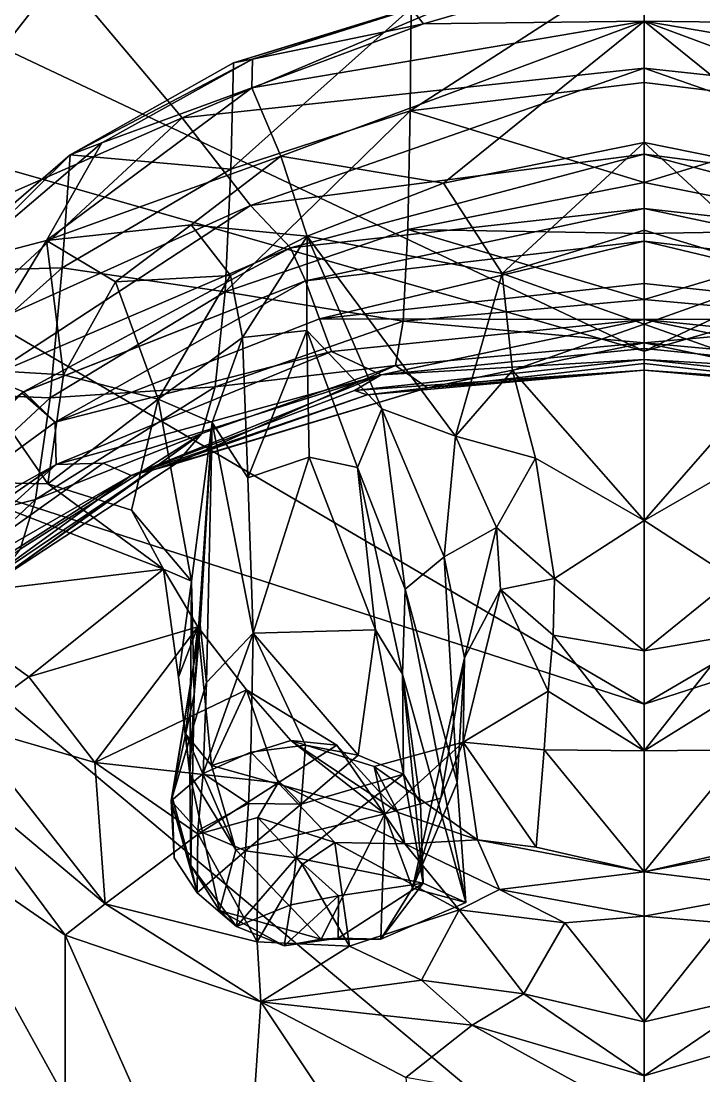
# Model space of a CAD drawing. Extents: x -1.56 to 1.56, y -5.64 to 3.99.
# Drawn here: x -0.1361 to 0.0131, y -3.1763 to -2.946 of the extents above; entities that cross this region are included whole.
import ezdxf

# ---------------------------------------------------------------- set-up
doc = ezdxf.new("R2010")
doc.units = 0
doc.layers.add('MAMMOTH$LWO', color=1, linetype='CONTINUOUS')

msp = doc.modelspace()

# ---------------------------------------------------------------- linework, layer by layer
at = {"layer": 'MAMMOTH$LWO'}
for points in [[(-0.25675, -2.94481, 5.211), (0, -3.01805, 5.08976), (-0.25957, -2.89535, 5.33725)], [(0, -2.93908, 5.25066), (-0.25957, -2.89535, 5.33725), (0, -3.01805, 5.08976)], [(0, -3.01805, 5.08976), (0.25675, -2.94481, 5.211), (0.25957, -2.89535, 5.33725)], [(0.25957, -2.89535, 5.33725), (0, -2.93908, 5.25066), (0, -3.01805, 5.08976)], [(-0.12741, -2.93559, 2.81956), (-0.22142, -2.97159, 2.83965), (-0.15663, -2.90601, 2.95829)], [(-0.12741, -2.93559, 2.81956), (0, -2.9244, 2.81901), (-0.10094, -2.96716, 2.65666)], [(0, -2.9244, 2.81901), (0, -2.95632, 2.65135), (-0.10094, -2.96716, 2.65666)], [(0, -2.9244, 2.81901), (0.12741, -2.93559, 2.81956), (0.10094, -2.96716, 2.65666)], [(0, -2.95632, 2.65135), (0, -2.9244, 2.81901), (0.10094, -2.96716, 2.65666)], [(0, -2.93257, 0.32487), (-0.05109, -2.96562, 0.45918), (0, -2.95944, 0.45252)], [(-0.05086, -2.94316, 0.35568), (-0.05109, -2.96562, 0.45918), (0, -2.93257, 0.32487)], [(-0.05083, -2.94332, 0.3286), (0, -2.93257, 0.32487), (-0.04822, -2.94658, 0.31794)], [(0, -2.94603, 0.31592), (-0.04822, -2.94658, 0.31794), (0, -2.93257, 0.32487)], [(0.05109, -2.96562, 0.45918), (0, -2.93257, 0.32487), (0, -2.95944, 0.45252)], [(0.05109, -2.96562, 0.45918), (0.05086, -2.94316, 0.35568), (0, -2.93257, 0.32487)], [(0, -2.93257, 0.32487), (0.05083, -2.94332, 0.3286), (0.04822, -2.94658, 0.31794)], [(0.04822, -2.94658, 0.31794), (0, -2.94603, 0.31592), (0, -2.93257, 0.32487)], [(-0.12741, -2.93559, 2.81956), (-0.17864, -3.0012, 2.6695), (-0.22142, -2.97159, 2.83965)], [(-0.10094, -2.96716, 2.65666), (-0.17864, -3.0012, 2.6695), (-0.12741, -2.93559, 2.81956)], [(-0.08971, -2.95515, 0.35107), (-0.09031, -2.97837, 0.45676), (-0.05086, -2.94316, 0.35568)], [(-0.09031, -2.97837, 0.45676), (-0.05109, -2.96562, 0.45918), (-0.05086, -2.94316, 0.35568)], [(-0.08971, -2.95515, 0.35107), (-0.05086, -2.94316, 0.35568), (-0.05083, -2.94332, 0.3286)], [(-0.08557, -2.95431, 0.32168), (-0.08971, -2.95515, 0.35107), (-0.05083, -2.94332, 0.3286)], [(-0.05083, -2.94332, 0.3286), (-0.04822, -2.94658, 0.31794), (-0.08557, -2.95431, 0.32168)], [(-0.22545, -3.02235, 5.02179), (0, -3.09514, 4.91528), (-0.25675, -2.94481, 5.211)], [(0, -3.01805, 5.08976), (-0.25675, -2.94481, 5.211), (0, -3.09514, 4.91528)], [(0, -3.09514, 4.91528), (0.22545, -3.02235, 5.02179), (0.25675, -2.94481, 5.211)], [(0.25675, -2.94481, 5.211), (0, -3.01805, 5.08976), (0, -3.09514, 4.91528)], [(-0.04822, -2.94658, 0.31794), (0, -2.94603, 0.31592), (-0.0857, -2.9606, 0.31173)], [(0, -2.94603, 0.31592), (-0.07932, -2.9755, 0.31484), (-0.0857, -2.9606, 0.31173)], [(-0.04822, -2.94658, 0.31794), (-0.0857, -2.9606, 0.31173), (-0.08557, -2.95431, 0.32168)], [(0, -2.94603, 0.31592), (-0.04383, -2.9814, 0.3227), (-0.07932, -2.9755, 0.31484)], [(0, -2.9725, 0.31833), (-0.04383, -2.9814, 0.3227), (0, -2.94603, 0.31592)], [(0, -2.94603, 0.31592), (0.04822, -2.94658, 0.31794), (0.0857, -2.9606, 0.31173)], [(0.07932, -2.9755, 0.31484), (0, -2.94603, 0.31592), (0.0857, -2.9606, 0.31173)], [(0.04383, -2.9814, 0.3227), (0, -2.94603, 0.31592), (0.07932, -2.9755, 0.31484)], [(0.04383, -2.9814, 0.3227), (0, -2.9725, 0.31833), (0, -2.94603, 0.31592)], [(-0.11849, -2.97262, 0.31771), (-0.12538, -2.97519, 0.35348), (-0.08557, -2.95431, 0.32168)], [(-0.12538, -2.97519, 0.35348), (-0.08971, -2.95515, 0.35107), (-0.08557, -2.95431, 0.32168)], [(-0.08557, -2.95431, 0.32168), (-0.0857, -2.9606, 0.31173), (-0.11849, -2.97262, 0.31771)], [(-0.08971, -2.95515, 0.35107), (-0.12538, -2.97519, 0.35348), (-0.09031, -2.97837, 0.45676)], [(-0.08601, -2.98625, 2.51613), (-0.10094, -2.96716, 2.65666), (0, -2.95632, 2.65135)], [(0, -2.97507, 2.51055), (-0.08601, -2.98625, 2.51613), (0, -2.95632, 2.65135)], [(0.08601, -2.98625, 2.51613), (0, -2.97507, 2.51055), (0, -2.95632, 2.65135)], [(0.10094, -2.96716, 2.65666), (0.08601, -2.98625, 2.51613), (0, -2.95632, 2.65135)], [(0, -2.98129, 0.55805), (0, -2.95944, 0.45252), (-0.05109, -2.96562, 0.45918)], [(0, -2.95944, 0.45252), (0, -2.98129, 0.55805), (0.05109, -2.96562, 0.45918)], [(-0.0857, -2.9606, 0.31173), (-0.07932, -2.9755, 0.31484), (-0.13053, -2.99393, 0.31498)], [(-0.13053, -2.99393, 0.31498), (-0.11849, -2.97262, 0.31771), (-0.0857, -2.9606, 0.31173)], [(-0.09031, -2.97837, 0.45676), (-0.09152, -3.00511, 0.58788), (-0.05109, -2.96562, 0.45918)], [(-0.09152, -3.00511, 0.58788), (-0.05164, -2.99149, 0.58834), (-0.05109, -2.96562, 0.45918)], [(-0.05109, -2.96562, 0.45918), (-0.05164, -2.99149, 0.58834), (0, -2.98129, 0.55805)], [(0.05164, -2.99149, 0.58834), (0.05109, -2.96562, 0.45918), (0, -2.98129, 0.55805)], [(-0.15532, -3.01752, 2.52129), (-0.17864, -3.0012, 2.6695), (-0.10094, -2.96716, 2.65666)], [(-0.08601, -2.98625, 2.51613), (-0.15532, -3.01752, 2.52129), (-0.10094, -2.96716, 2.65666)], [(-0.11849, -2.97262, 0.31771), (-0.14928, -2.9988, 0.32803), (-0.12538, -2.97519, 0.35348)], [(-0.14928, -2.9988, 0.32803), (-0.11849, -2.97262, 0.31771), (-0.13053, -2.99393, 0.31498)], [(-0.03102, -3.00115, 0.32333), (-0.04383, -2.9814, 0.3227), (0, -2.9725, 0.31833)], [(0, -2.99168, 0.32638), (-0.03102, -3.00115, 0.32333), (0, -2.9725, 0.31833)], [(0.03102, -3.00115, 0.32333), (0, -2.99168, 0.32638), (0, -2.9725, 0.31833)], [(0.04383, -2.9814, 0.3227), (0.03102, -3.00115, 0.32333), (0, -2.9725, 0.31833)], [(-0.1549, -3.00068, 0.36064), (-0.12538, -2.97519, 0.35348), (-0.14928, -2.9988, 0.32803)], [(-0.12538, -2.97519, 0.35348), (-0.1549, -3.00068, 0.36064), (-0.12713, -2.99988, 0.45912)], [(-0.09895, -2.99048, 0.31734), (-0.13053, -2.99393, 0.31498), (-0.07932, -2.9755, 0.31484)], [(-0.12713, -2.99988, 0.45912), (-0.09031, -2.97837, 0.45676), (-0.12538, -2.97519, 0.35348)], [(-0.07932, -2.9755, 0.31484), (-0.07361, -2.99299, 0.32795), (-0.09895, -2.99048, 0.31734)], [(-0.07726, -2.99552, 2.38717), (-0.08601, -2.98625, 2.51613), (0, -2.97507, 2.51055)], [(-0.04383, -2.9814, 0.3227), (-0.07361, -2.99299, 0.32795), (-0.07932, -2.9755, 0.31484)], [(0, -2.98694, 2.38652), (-0.07726, -2.99552, 2.38717), (0, -2.97507, 2.51055)], [(0.08601, -2.98625, 2.51613), (0.07726, -2.99552, 2.38717), (0, -2.97507, 2.51055)], [(0.07726, -2.99552, 2.38717), (0, -2.98694, 2.38652), (0, -2.97507, 2.51055)], [(-0.09031, -2.97837, 0.45676), (-0.12713, -2.99988, 0.45912), (-0.09152, -3.00511, 0.58788)], [(-0.03102, -3.00115, 0.32333), (-0.07361, -2.99299, 0.32795), (-0.04383, -2.9814, 0.3227)], [(0, -2.98129, 0.55805), (-0.05164, -2.99149, 0.58834), (0, -2.99242, 0.62563)], [(0.05164, -2.99149, 0.58834), (0, -2.98129, 0.55805), (0, -2.99242, 0.62563)], [(-0.15532, -3.01752, 2.52129), (-0.08601, -2.98625, 2.51613), (-0.14337, -3.02375, 2.38804)], [(-0.14337, -3.02375, 2.38804), (-0.08601, -2.98625, 2.51613), (-0.07726, -2.99552, 2.38717)], [(-0.07726, -2.99552, 2.38717), (0, -2.98694, 2.38652), (-0.07399, -3.0027, 2.2123)], [(0, -2.99408, 2.21249), (-0.07399, -3.0027, 2.2123), (0, -2.98694, 2.38652)], [(0.07399, -3.0027, 2.2123), (0, -2.99408, 2.21249), (0, -2.98694, 2.38652)], [(0, -2.98694, 2.38652), (0.07726, -2.99552, 2.38717), (0.07399, -3.0027, 2.2123)], [(-0.13053, -2.99393, 0.31498), (-0.09895, -2.99048, 0.31734), (-0.11548, -3.00291, 0.31701)], [(-0.09895, -2.99048, 0.31734), (-0.09036, -3.00156, 0.32574), (-0.11548, -3.00291, 0.31701)], [(-0.09036, -3.00156, 0.32574), (-0.09895, -2.99048, 0.31734), (-0.07361, -2.99299, 0.32795)], [(-0.05164, -2.99149, 0.58834), (-0.09152, -3.00511, 0.58788), (-0.05263, -3.01154, 0.71259)], [(-0.05263, -3.01154, 0.71259), (0, -3.00677, 0.71247), (-0.05164, -2.99149, 0.58834)], [(0, -3.00677, 0.71247), (0, -2.99242, 0.62563), (-0.05164, -2.99149, 0.58834)], [(0, -2.99168, 0.32638), (0, -3.01216, 0.31885), (-0.03102, -3.00115, 0.32333)], [(0, -2.99242, 0.62563), (0, -3.00677, 0.71247), (0.05164, -2.99149, 0.58834)], [(0, -3.00677, 0.71247), (0.05263, -3.01154, 0.71259), (0.05164, -2.99149, 0.58834)], [(0, -3.01216, 0.31885), (0, -2.99168, 0.32638), (0.03102, -3.00115, 0.32333)], [(-0.14928, -2.9988, 0.32803), (-0.13053, -2.99393, 0.31498), (-0.14762, -3.02198, 0.31631)], [(-0.14762, -3.02198, 0.31631), (-0.13053, -2.99393, 0.31498), (-0.1268, -3.02324, 0.31708)], [(-0.13053, -2.99393, 0.31498), (-0.11548, -3.00291, 0.31701), (-0.1268, -3.02324, 0.31708)], [(-0.09036, -3.00156, 0.32574), (-0.07361, -2.99299, 0.32795), (-0.08769, -3.01511, 0.37522)], [(-0.07366, -3.01359, 0.37619), (-0.08769, -3.01511, 0.37522), (-0.07361, -2.99299, 0.32795)], [(-0.07091, -3.01103, 1.99027), (-0.07399, -3.0027, 2.2123), (0, -2.99408, 2.21249)], [(-0.07361, -2.99299, 0.32795), (-0.05729, -3.0307, 0.37964), (-0.07366, -3.01359, 0.37619)], [(-0.04117, -3.03662, 0.32466), (-0.05729, -3.0307, 0.37964), (-0.07361, -2.99299, 0.32795)], [(-0.04117, -3.03662, 0.32466), (-0.07361, -2.99299, 0.32795), (-0.03102, -3.00115, 0.32333)], [(0, -3.00328, 1.99016), (-0.07091, -3.01103, 1.99027), (0, -2.99408, 2.21249)], [(0.07091, -3.01103, 1.99027), (0, -3.00328, 1.99016), (0, -2.99408, 2.21249)], [(0.07399, -3.0027, 2.2123), (0.07091, -3.01103, 1.99027), (0, -2.99408, 2.21249)], [(-0.14337, -3.02375, 2.38804), (-0.07726, -2.99552, 2.38717), (-0.13558, -3.02698, 2.2121)], [(-0.07726, -2.99552, 2.38717), (-0.07399, -3.0027, 2.2123), (-0.13558, -3.02698, 2.2121)], [(-0.15771, -3.02718, 0.4646), (-0.12713, -2.99988, 0.45912), (-0.1549, -3.00068, 0.36064)], [(-0.12713, -2.99988, 0.45912), (-0.15771, -3.02718, 0.4646), (-0.12975, -3.02829, 0.58841)], [(-0.12975, -3.02829, 0.58841), (-0.09152, -3.00511, 0.58788), (-0.12713, -2.99988, 0.45912)], [(-0.02874, -3.02232, 0.32065), (-0.04117, -3.03662, 0.32466), (-0.03102, -3.00115, 0.32333)], [(-0.02874, -3.02232, 0.32065), (-0.03102, -3.00115, 0.32333), (0, -3.01216, 0.31885)], [(0.03102, -3.00115, 0.32333), (0.02874, -3.02232, 0.32065), (0, -3.01216, 0.31885)], [(-0.13549, -3.02698, 2.21139), (-0.13558, -3.02698, 2.2121), (-0.07399, -3.0027, 2.2123)], [(-0.12868, -3.03359, 1.99057), (-0.13549, -3.02698, 2.21139), (-0.07399, -3.0027, 2.2123)], [(-0.07091, -3.01103, 1.99027), (-0.12868, -3.03359, 1.99057), (-0.07399, -3.0027, 2.2123)], [(-0.11548, -3.00291, 0.31701), (-0.10613, -3.02857, 0.32533), (-0.1268, -3.02324, 0.31708)], [(-0.10613, -3.02857, 0.32533), (-0.11548, -3.00291, 0.31701), (-0.09036, -3.00156, 0.32574)], [(-0.09036, -3.00156, 0.32574), (-0.08769, -3.01511, 0.37522), (-0.10613, -3.02857, 0.32533)], [(0, -3.01114, 1.80044), (-0.07091, -3.01103, 1.99027), (0, -3.00328, 1.99016)], [(0.07091, -3.01103, 1.99027), (0, -3.01114, 1.80044), (0, -3.00328, 1.99016)], [(-0.12975, -3.02829, 0.58841), (-0.09373, -3.02585, 0.71231), (-0.09152, -3.00511, 0.58788)], [(-0.09373, -3.02585, 0.71231), (-0.05263, -3.01154, 0.71259), (-0.09152, -3.00511, 0.58788)], [(0, -3.01629, 0.83388), (0, -3.00677, 0.71247), (-0.05263, -3.01154, 0.71259)], [(0, -3.00677, 0.71247), (0, -3.01629, 0.83388), (0.05263, -3.01154, 0.71259)], [(-0.06827, -3.01816, 1.80056), (-0.12868, -3.03359, 1.99057), (-0.07091, -3.01103, 1.99027)], [(-0.0543, -3.02123, 0.83376), (-0.05263, -3.01154, 0.71259), (-0.09373, -3.02585, 0.71231)], [(-0.06827, -3.01816, 1.80056), (-0.07091, -3.01103, 1.99027), (0, -3.01114, 1.80044)], [(-0.06827, -3.01816, 1.80056), (0, -3.01114, 1.80044), (-0.05744, -3.02325, 1.59212)], [(0, -3.01114, 1.80044), (0, -3.01753, 1.59221), (-0.05744, -3.02325, 1.59212)], [(0, -3.01629, 0.83388), (-0.05263, -3.01154, 0.71259), (-0.0543, -3.02123, 0.83376)], [(0, -3.01216, 0.31885), (0, -3.05508, 0.30444), (-0.02874, -3.02232, 0.32065)], [(0.07091, -3.01103, 1.99027), (0.06827, -3.01816, 1.80056), (0, -3.01114, 1.80044)], [(0, -3.01114, 1.80044), (0.06827, -3.01816, 1.80056), (0.05744, -3.02325, 1.59212)], [(0, -3.01753, 1.59221), (0, -3.01114, 1.80044), (0.05744, -3.02325, 1.59212)], [(0.05263, -3.01154, 0.71259), (0, -3.01629, 0.83388), (0.0543, -3.02123, 0.83376)], [(0, -3.05508, 0.30444), (0, -3.01216, 0.31885), (0.02874, -3.02232, 0.32065)], [(-0.08769, -3.01511, 0.37522), (-0.07366, -3.01359, 0.37619), (-0.08655, -3.04576, 0.4871)], [(-0.07319, -3.04124, 0.48736), (-0.08655, -3.04576, 0.4871), (-0.07366, -3.01359, 0.37619)], [(-0.05729, -3.0307, 0.37964), (-0.06263, -3.04349, 0.48499), (-0.07366, -3.01359, 0.37619)], [(-0.06263, -3.04349, 0.48499), (-0.07319, -3.04124, 0.48736), (-0.07366, -3.01359, 0.37619)], [(-0.08769, -3.01511, 0.37522), (-0.09437, -3.03365, 0.38411), (-0.10613, -3.02857, 0.32533)], [(-0.08769, -3.01511, 0.37522), (-0.08655, -3.04576, 0.4871), (-0.09437, -3.03365, 0.38411)], [(-0.0543, -3.02123, 0.83376), (-0.0473, -3.02607, 1.02011), (0, -3.01629, 0.83388)], [(-0.0473, -3.02607, 1.02011), (0, -3.0208, 1.0202), (0, -3.01629, 0.83388)], [(0, -3.0208, 1.0202), (0.0473, -3.02607, 1.02011), (0, -3.01629, 0.83388)], [(0.0473, -3.02607, 1.02011), (0.0543, -3.02123, 0.83376), (0, -3.01629, 0.83388)], [(-0.12845, -3.04281, 1.80094), (-0.12868, -3.03359, 1.99057), (-0.06827, -3.01816, 1.80056)], [(-0.12845, -3.04281, 1.80094), (-0.06827, -3.01816, 1.80056), (-0.05744, -3.02325, 1.59212)], [(0, -3.01753, 1.59221), (0, -3.01991, 1.39072), (-0.05744, -3.02325, 1.59212)], [(0, -3.01991, 1.39072), (0, -3.01753, 1.59221), (0.05744, -3.02325, 1.59212)], [(-0.09659, -3.03603, 0.83339), (-0.10225, -3.04259, 1.01982), (-0.0543, -3.02123, 0.83376)], [(-0.10225, -3.04259, 1.01982), (-0.0473, -3.02607, 1.02011), (-0.0543, -3.02123, 0.83376)], [(-0.09659, -3.03603, 0.83339), (-0.0543, -3.02123, 0.83376), (-0.09373, -3.02585, 0.71231)], [(0, -3.01991, 1.39072), (0, -3.02225, 1.19248), (-0.06326, -3.02667, 1.39056)], [(0, -3.01991, 1.39072), (-0.06326, -3.02667, 1.39056), (-0.05744, -3.02325, 1.59212)], [(-0.0473, -3.02607, 1.02011), (0, -3.02225, 1.19248), (0, -3.0208, 1.0202)], [(0, -3.02225, 1.19248), (0, -3.01991, 1.39072), (0.06326, -3.02667, 1.39056)], [(0.06326, -3.02667, 1.39056), (0, -3.01991, 1.39072), (0.05744, -3.02325, 1.59212)], [(0, -3.02225, 1.19248), (0.0473, -3.02607, 1.02011), (0, -3.0208, 1.0202)], [(-0.19914, -3.19058, 4.67009), (0, -3.21105, 4.62715), (-0.22545, -3.02235, 5.02179)], [(0, -3.09514, 4.91528), (-0.22545, -3.02235, 5.02179), (0, -3.21105, 4.62715)], [(-0.19936, -3.07612, 2.38765), (-0.14337, -3.02375, 2.38804), (-0.13558, -3.02698, 2.2121)], [(-0.15468, -3.04657, 0.31079), (-0.14762, -3.02198, 0.31631), (-0.13028, -3.04706, 0.31357)], [(-0.14762, -3.02198, 0.31631), (-0.1268, -3.02324, 0.31708), (-0.13028, -3.04706, 0.31357)], [(-0.1268, -3.02324, 0.31708), (-0.10613, -3.02857, 0.32533), (-0.13028, -3.04706, 0.31357)], [(-0.12845, -3.04281, 1.80094), (-0.05744, -3.02325, 1.59212), (-0.11816, -3.04256, 1.59181)], [(-0.11816, -3.04256, 1.59181), (-0.05744, -3.02325, 1.59212), (-0.11206, -3.04526, 1.39009)], [(-0.11206, -3.04526, 1.39009), (-0.05744, -3.02325, 1.59212), (-0.06326, -3.02667, 1.39056)], [(-0.06047, -3.02763, 1.19235), (-0.06326, -3.02667, 1.39056), (0, -3.02225, 1.19248)], [(-0.06047, -3.02763, 1.19235), (0, -3.02225, 1.19248), (-0.0473, -3.02607, 1.02011)], [(-0.02372, -3.04145, 0.31483), (-0.04117, -3.03662, 0.32466), (-0.02874, -3.02232, 0.32065)], [(-0.02372, -3.04145, 0.31483), (-0.02874, -3.02232, 0.32065), (0, -3.05508, 0.30444)], [(0, -3.02225, 1.19248), (0.06047, -3.02763, 1.19235), (0.0473, -3.02607, 1.02011)], [(0.06326, -3.02667, 1.39056), (0.06047, -3.02763, 1.19235), (0, -3.02225, 1.19248)], [(0.02874, -3.02232, 0.32065), (0.02372, -3.04145, 0.31483), (0, -3.05508, 0.30444)], [(0, -3.21105, 4.62715), (0.19914, -3.19058, 4.67009), (0.22545, -3.02235, 5.02179)], [(0.22545, -3.02235, 5.02179), (0, -3.09514, 4.91528), (0, -3.21105, 4.62715)], [(-0.13298, -3.0505, 0.71406), (-0.09373, -3.02585, 0.71231), (-0.12975, -3.02829, 0.58841)], [(-0.13298, -3.0505, 0.71406), (-0.09659, -3.03603, 0.83339), (-0.09373, -3.02585, 0.71231)], [(-0.10225, -3.04259, 1.01982), (-0.10744, -3.04405, 1.19193), (-0.0473, -3.02607, 1.02011)], [(-0.0473, -3.02607, 1.02011), (-0.10744, -3.04405, 1.19193), (-0.06047, -3.02763, 1.19235)], [(-0.19093, -3.07245, 2.2095), (-0.19936, -3.07612, 2.38765), (-0.13558, -3.02698, 2.2121)], [(-0.13588, -3.02725, 2.21138), (-0.19093, -3.07245, 2.2095), (-0.13558, -3.02698, 2.2121)], [(-0.19093, -3.07245, 2.2095), (-0.13588, -3.02725, 2.21138), (-0.18121, -3.07208, 1.99108)], [(-0.12868, -3.03359, 1.99057), (-0.18121, -3.07208, 1.99108), (-0.13588, -3.02725, 2.21138)], [(-0.16145, -3.05769, 0.58976), (-0.12975, -3.02829, 0.58841), (-0.15771, -3.02718, 0.4646)], [(-0.16145, -3.05769, 0.58976), (-0.13298, -3.0505, 0.71406), (-0.12975, -3.02829, 0.58841)], [(-0.13555, -3.027, 2.21139), (-0.13588, -3.02725, 2.21138), (-0.13558, -3.02698, 2.2121)], [(-0.13555, -3.027, 2.21139), (-0.12868, -3.03359, 1.99057), (-0.13588, -3.02725, 2.21138)], [(-0.13549, -3.02698, 2.21139), (-0.13555, -3.027, 2.21139), (-0.13558, -3.02698, 2.2121)], [(-0.13555, -3.027, 2.21139), (-0.13549, -3.02698, 2.21139), (-0.12868, -3.03359, 1.99057)], [(-0.11195, -3.05279, 0.31971), (-0.13028, -3.04706, 0.31357), (-0.10613, -3.02857, 0.32533)], [(-0.11206, -3.04526, 1.39009), (-0.06326, -3.02667, 1.39056), (-0.06047, -3.02763, 1.19235)], [(-0.11206, -3.04526, 1.39009), (-0.06047, -3.02763, 1.19235), (-0.10744, -3.04405, 1.19193)], [(-0.11195, -3.05279, 0.31971), (-0.10613, -3.02857, 0.32533), (-0.0989, -3.06831, 0.37983)], [(-0.09437, -3.03365, 0.38411), (-0.0989, -3.06831, 0.37983), (-0.10613, -3.02857, 0.32533)], [(-0.05729, -3.0307, 0.37964), (-0.05218, -3.07005, 0.48739), (-0.06263, -3.04349, 0.48499)], [(-0.04365, -3.06299, 0.3757), (-0.05218, -3.07005, 0.48739), (-0.05729, -3.0307, 0.37964)], [(-0.04117, -3.03662, 0.32466), (-0.04365, -3.06299, 0.3757), (-0.05729, -3.0307, 0.37964)], [(-0.18121, -3.07208, 1.99108), (-0.12868, -3.03359, 1.99057), (-0.12845, -3.04281, 1.80094)], [(-0.0989, -3.06831, 0.37983), (-0.09437, -3.03365, 0.38411), (-0.0983, -3.09302, 0.48563)], [(-0.09699, -3.07789, 0.48943), (-0.0983, -3.09302, 0.48563), (-0.09437, -3.03365, 0.38411)], [(-0.09437, -3.03365, 0.38411), (-0.09558, -3.0904, 0.58165), (-0.09699, -3.07789, 0.48943)], [(-0.08538, -3.07967, 0.58522), (-0.09558, -3.0904, 0.58165), (-0.09437, -3.03365, 0.38411)], [(-0.08655, -3.04576, 0.4871), (-0.08538, -3.07967, 0.58522), (-0.09437, -3.03365, 0.38411)], [(-0.14206, -3.06864, 1.01937), (-0.09659, -3.03603, 0.83339), (-0.13631, -3.06132, 0.83275)], [(-0.14206, -3.06864, 1.01937), (-0.10225, -3.04259, 1.01982), (-0.09659, -3.03603, 0.83339)], [(-0.13631, -3.06132, 0.83275), (-0.09659, -3.03603, 0.83339), (-0.13298, -3.0505, 0.71406)], [(-0.03224, -3.05657, 0.31496), (-0.04365, -3.06299, 0.3757), (-0.04117, -3.03662, 0.32466)], [(-0.03224, -3.05657, 0.31496), (-0.04117, -3.03662, 0.32466), (-0.02372, -3.04145, 0.31483)], [(-0.16352, -3.07486, 1.59128), (-0.12845, -3.04281, 1.80094), (-0.11816, -3.04256, 1.59181)], [(-0.16352, -3.07486, 1.59128), (-0.11816, -3.04256, 1.59181), (-0.11206, -3.04526, 1.39009)], [(-0.10225, -3.04259, 1.01982), (-0.14206, -3.06864, 1.01937), (-0.10744, -3.04405, 1.19193)], [(-0.08655, -3.04576, 0.4871), (-0.07319, -3.04124, 0.48736), (-0.08538, -3.07967, 0.58522)], [(-0.08538, -3.07967, 0.58522), (-0.07319, -3.04124, 0.48736), (-0.05868, -3.07893, 0.58293)], [(-0.06263, -3.04349, 0.48499), (-0.05868, -3.07893, 0.58293), (-0.07319, -3.04124, 0.48736)], [(-0.01955, -3.06774, 0.3038), (-0.03224, -3.05657, 0.31496), (-0.02372, -3.04145, 0.31483)], [(-0.01955, -3.06774, 0.3038), (-0.02372, -3.04145, 0.31483), (0, -3.05508, 0.30444)], [(0.02372, -3.04145, 0.31483), (0.01955, -3.06774, 0.3038), (0, -3.05508, 0.30444)], [(-0.18121, -3.07208, 1.99108), (-0.12845, -3.04281, 1.80094), (-0.17359, -3.07396, 1.80143)], [(-0.17359, -3.07396, 1.80143), (-0.12845, -3.04281, 1.80094), (-0.16352, -3.07486, 1.59128)], [(-0.14206, -3.06864, 1.01937), (-0.14861, -3.07177, 1.19122), (-0.10744, -3.04405, 1.19193)], [(-0.11206, -3.04526, 1.39009), (-0.10744, -3.04405, 1.19193), (-0.14861, -3.07177, 1.19122)], [(-0.05218, -3.07005, 0.48739), (-0.0528, -3.0886, 0.5775), (-0.06263, -3.04349, 0.48499)], [(-0.05868, -3.07893, 0.58293), (-0.06263, -3.04349, 0.48499), (-0.0528, -3.0886, 0.5775)], [(-0.16352, -3.07486, 1.59128), (-0.11206, -3.04526, 1.39009), (-0.15679, -3.07381, 1.38938)], [(-0.10496, -3.06571, 0.30928), (-0.15809, -3.07201, 0.2969), (-0.15468, -3.04657, 0.31079)], [(-0.11206, -3.04526, 1.39009), (-0.14861, -3.07177, 1.19122), (-0.15679, -3.07381, 1.38938)], [(-0.13028, -3.04706, 0.31357), (-0.10496, -3.06571, 0.30928), (-0.15468, -3.04657, 0.31079)], [(-0.11195, -3.05279, 0.31971), (-0.10496, -3.06571, 0.30928), (-0.13028, -3.04706, 0.31357)], [(-0.1651, -3.08065, 0.70911), (-0.13298, -3.0505, 0.71406), (-0.16145, -3.05769, 0.58976)], [(-0.1651, -3.08065, 0.70911), (-0.13631, -3.06132, 0.83275), (-0.13298, -3.0505, 0.71406)], [(-0.0989, -3.06831, 0.37983), (-0.10496, -3.06571, 0.30928), (-0.11195, -3.05279, 0.31971)], [(0, -3.05508, 0.30444), (0, -3.08353, 0.30035), (-0.01955, -3.06774, 0.3038)], [(0, -3.08353, 0.30035), (0, -3.05508, 0.30444), (0.01955, -3.06774, 0.3038)], [(-0.04365, -3.06299, 0.3757), (-0.03224, -3.05657, 0.31496), (-0.03926, -3.08506, 0.36249)], [(-0.03224, -3.05657, 0.31496), (-0.03136, -3.0701, 0.30599), (-0.03926, -3.08506, 0.36249)], [(-0.03136, -3.0701, 0.30599), (-0.03224, -3.05657, 0.31496), (-0.01955, -3.06774, 0.3038)], [(-0.04365, -3.06299, 0.3757), (-0.04085, -3.1123, 0.47083), (-0.05218, -3.07005, 0.48739)], [(-0.04365, -3.06299, 0.3757), (-0.03926, -3.08506, 0.36249), (-0.04085, -3.1123, 0.47083)], [(-0.15809, -3.07201, 0.2969), (-0.10496, -3.06571, 0.30928), (-0.13439, -3.08921, 0.2802)], [(-0.09747, -3.07831, 0.29663), (-0.13439, -3.08921, 0.2802), (-0.10496, -3.06571, 0.30928)], [(-0.0989, -3.06831, 0.37983), (-0.10169, -3.08928, 0.36246), (-0.10496, -3.06571, 0.30928)], [(-0.10169, -3.08928, 0.36246), (-0.09747, -3.07831, 0.29663), (-0.10496, -3.06571, 0.30928)], [(-0.01955, -3.06774, 0.3038), (-0.01987, -3.08007, 0.29821), (-0.03136, -3.0701, 0.30599)], [(-0.01987, -3.08007, 0.29821), (-0.01955, -3.06774, 0.3038), (0, -3.08353, 0.30035)], [(0.01955, -3.06774, 0.3038), (0.01987, -3.08007, 0.29821), (0, -3.08353, 0.30035)], [(-0.09923, -3.11043, 0.47043), (-0.10169, -3.08928, 0.36246), (-0.0989, -3.06831, 0.37983)], [(-0.0983, -3.09302, 0.48563), (-0.09923, -3.11043, 0.47043), (-0.0989, -3.06831, 0.37983)], [(-0.05218, -3.07005, 0.48739), (-0.03896, -3.13848, 0.56592), (-0.0528, -3.0886, 0.5775)], [(-0.04085, -3.1123, 0.47083), (-0.03896, -3.13848, 0.56592), (-0.05218, -3.07005, 0.48739)], [(-0.03926, -3.08506, 0.36249), (-0.03136, -3.0701, 0.30599), (-0.03955, -3.10343, 0.28614)], [(-0.03955, -3.10343, 0.28614), (-0.03136, -3.0701, 0.30599), (-0.02098, -3.0923, 0.29198)], [(-0.01987, -3.08007, 0.29821), (-0.02098, -3.0923, 0.29198), (-0.03136, -3.0701, 0.30599)], [(-0.13439, -3.08921, 0.2802), (-0.14852, -3.09957, 0.27367), (-0.15809, -3.07201, 0.2969)], [(-0.09747, -3.07831, 0.29663), (-0.11999, -3.10793, 0.25838), (-0.13439, -3.08921, 0.2802)], [(-0.09747, -3.07831, 0.29663), (-0.08685, -3.09202, 0.27066), (-0.11999, -3.10793, 0.25838)], [(-0.10328, -3.11625, 0.61658), (-0.10311, -3.11543, 0.57323), (-0.09699, -3.07789, 0.48943)], [(-0.09558, -3.0904, 0.58165), (-0.10328, -3.11625, 0.61658), (-0.09699, -3.07789, 0.48943)], [(-0.0983, -3.09302, 0.48563), (-0.09699, -3.07789, 0.48943), (-0.10311, -3.11543, 0.57323)], [(-0.10169, -3.08928, 0.36246), (-0.10015, -3.10167, 0.35617), (-0.09747, -3.07831, 0.29663)], [(-0.10015, -3.10167, 0.35617), (-0.09452, -3.10857, 0.34899), (-0.09747, -3.07831, 0.29663)], [(-0.09452, -3.10857, 0.34899), (-0.08685, -3.09202, 0.27066), (-0.09747, -3.07831, 0.29663)], [(-0.05868, -3.07893, 0.58293), (-0.06246, -3.10627, 0.6313), (-0.08538, -3.07967, 0.58522)], [(-0.06246, -3.10627, 0.6313), (-0.05868, -3.07893, 0.58293), (-0.05256, -3.11043, 0.62567)], [(-0.05256, -3.11043, 0.62567), (-0.05868, -3.07893, 0.58293), (-0.0528, -3.0886, 0.5775)], [(-0.09558, -3.0904, 0.58165), (-0.08538, -3.07967, 0.58522), (-0.09635, -3.11029, 0.6237)], [(-0.08587, -3.10567, 0.62992), (-0.09635, -3.11029, 0.6237), (-0.08538, -3.07967, 0.58522)], [(-0.07394, -3.10409, 0.63266), (-0.08587, -3.10567, 0.62992), (-0.08538, -3.07967, 0.58522)], [(-0.07394, -3.10409, 0.63266), (-0.08538, -3.07967, 0.58522), (-0.06246, -3.10627, 0.6313)], [(-0.02098, -3.0923, 0.29198), (-0.01987, -3.08007, 0.29821), (0, -3.10534, 0.29681)], [(0, -3.08353, 0.30035), (0, -3.10534, 0.29681), (-0.01987, -3.08007, 0.29821)], [(0, -3.10534, 0.29681), (0, -3.08353, 0.30035), (0.01987, -3.08007, 0.29821)], [(0.01987, -3.08007, 0.29821), (0.02098, -3.0923, 0.29198), (0, -3.10534, 0.29681)], [(-0.05057, -3.13534, 0.45356), (-0.03926, -3.08506, 0.36249), (-0.04443, -3.11572, 0.3592)], [(-0.04085, -3.1123, 0.47083), (-0.03926, -3.08506, 0.36249), (-0.05057, -3.13534, 0.45356)], [(-0.03926, -3.08506, 0.36249), (-0.03955, -3.10343, 0.28614), (-0.04443, -3.11572, 0.3592)], [(-0.03896, -3.13848, 0.56592), (-0.04826, -3.13428, 0.61197), (-0.0528, -3.0886, 0.5775)], [(-0.04826, -3.13428, 0.61197), (-0.04887, -3.11684, 0.61785), (-0.0528, -3.0886, 0.5775)], [(-0.04887, -3.11684, 0.61785), (-0.05256, -3.11043, 0.62567), (-0.0528, -3.0886, 0.5775)], [(-0.13439, -3.08921, 0.2802), (-0.11999, -3.10793, 0.25838), (-0.14852, -3.09957, 0.27367)], [(-0.09635, -3.11029, 0.6237), (-0.10328, -3.11625, 0.61658), (-0.09558, -3.0904, 0.58165)], [(-0.09923, -3.11043, 0.47043), (-0.10015, -3.10167, 0.35617), (-0.10169, -3.08928, 0.36246)], [(-0.08685, -3.09202, 0.27066), (-0.07997, -3.11238, 0.24925), (-0.11999, -3.10793, 0.25838)], [(-0.10311, -3.11543, 0.57323), (-0.09901, -3.13039, 0.56441), (-0.0983, -3.09302, 0.48563)], [(-0.09901, -3.13039, 0.56441), (-0.09923, -3.11043, 0.47043), (-0.0983, -3.09302, 0.48563)], [(-0.07717, -3.10313, 0.28475), (-0.08685, -3.09202, 0.27066), (-0.09452, -3.10857, 0.34899)], [(-0.07997, -3.11238, 0.24925), (-0.08685, -3.09202, 0.27066), (-0.06709, -3.10415, 0.25969)], [(-0.08685, -3.09202, 0.27066), (-0.07717, -3.10313, 0.28475), (-0.06709, -3.10415, 0.25969)], [(-0.02098, -3.0923, 0.29198), (-0.0218, -3.10513, 0.28295), (-0.03955, -3.10343, 0.28614)], [(-0.0218, -3.10513, 0.28295), (-0.02098, -3.0923, 0.29198), (0, -3.10534, 0.29681)], [(0.02098, -3.0923, 0.29198), (0.0218, -3.10513, 0.28295), (0, -3.10534, 0.29681)], [(-0.15452, -3.10789, 0.28221), (-0.14852, -3.09957, 0.27367), (-0.11775, -3.13877, 0.25966)], [(-0.11999, -3.10793, 0.25838), (-0.11775, -3.13877, 0.25966), (-0.14852, -3.09957, 0.27367)], [(-0.09923, -3.11043, 0.47043), (-0.08916, -3.127, 0.45225), (-0.10015, -3.10167, 0.35617)], [(-0.08916, -3.127, 0.45225), (-0.09452, -3.10857, 0.34899), (-0.10015, -3.10167, 0.35617)], [(-0.05665, -3.11912, 0.34264), (-0.07717, -3.10313, 0.28475), (-0.09452, -3.10857, 0.34899)], [(-0.07394, -3.10409, 0.63266), (-0.07494, -3.11702, 0.6338), (-0.08587, -3.10567, 0.62992)], [(-0.07997, -3.11238, 0.24925), (-0.06709, -3.10415, 0.25969), (-0.05225, -3.12568, 0.23167)], [(-0.05896, -3.10879, 0.29585), (-0.07717, -3.10313, 0.28475), (-0.05665, -3.11912, 0.34264)], [(-0.06709, -3.10415, 0.25969), (-0.07717, -3.10313, 0.28475), (-0.05371, -3.11882, 0.26526)], [(-0.07717, -3.10313, 0.28475), (-0.05896, -3.10879, 0.29585), (-0.05371, -3.11882, 0.26526)], [(-0.07494, -3.11702, 0.6338), (-0.07394, -3.10409, 0.63266), (-0.06246, -3.10627, 0.6313)], [(-0.06709, -3.10415, 0.25969), (-0.05371, -3.11882, 0.26526), (-0.05225, -3.12568, 0.23167)], [(-0.03955, -3.10343, 0.28614), (-0.05896, -3.10879, 0.29585), (-0.05665, -3.11912, 0.34264)], [(-0.05896, -3.10879, 0.29585), (-0.03955, -3.10343, 0.28614), (-0.03637, -3.12482, 0.27252)], [(-0.04443, -3.11572, 0.3592), (-0.03955, -3.10343, 0.28614), (-0.05665, -3.11912, 0.34264)], [(-0.0218, -3.10513, 0.28295), (-0.0236, -3.12642, 0.27374), (-0.03955, -3.10343, 0.28614)], [(-0.03637, -3.12482, 0.27252), (-0.03955, -3.10343, 0.28614), (-0.0236, -3.12642, 0.27374)], [(-0.08587, -3.10567, 0.62992), (-0.08645, -3.11688, 0.63206), (-0.09635, -3.11029, 0.6237)], [(-0.07494, -3.11702, 0.6338), (-0.08645, -3.11688, 0.63206), (-0.08587, -3.10567, 0.62992)], [(-0.06246, -3.10627, 0.6313), (-0.05256, -3.11043, 0.62567), (-0.07494, -3.11702, 0.6338)], [(-0.0236, -3.12642, 0.27374), (-0.0218, -3.10513, 0.28295), (0, -3.13179, 0.27733)], [(0, -3.10534, 0.29681), (0, -3.13179, 0.27733), (-0.0218, -3.10513, 0.28295)], [(0, -3.13179, 0.27733), (0, -3.10534, 0.29681), (0.0218, -3.10513, 0.28295)], [(0.0218, -3.10513, 0.28295), (0.0236, -3.12642, 0.27374), (0, -3.13179, 0.27733)], [(-0.12649, -3.14563, 0.29054), (-0.15846, -3.12356, 0.31681), (-0.15452, -3.10789, 0.28221)], [(-0.11775, -3.13877, 0.25966), (-0.12649, -3.14563, 0.29054), (-0.15452, -3.10789, 0.28221)], [(-0.11999, -3.10793, 0.25838), (-0.09743, -3.12352, 0.23866), (-0.11775, -3.13877, 0.25966)], [(-0.07997, -3.11238, 0.24925), (-0.09743, -3.12352, 0.23866), (-0.11999, -3.10793, 0.25838)], [(-0.05665, -3.11912, 0.34264), (-0.09452, -3.10857, 0.34899), (-0.08916, -3.127, 0.45225)], [(-0.05371, -3.11882, 0.26526), (-0.05896, -3.10879, 0.29585), (-0.03637, -3.12482, 0.27252)], [(-0.09635, -3.11029, 0.6237), (-0.09748, -3.12274, 0.62395), (-0.10328, -3.11625, 0.61658)], [(-0.09901, -3.13039, 0.56441), (-0.09272, -3.14021, 0.55842), (-0.09923, -3.11043, 0.47043)], [(-0.09272, -3.14021, 0.55842), (-0.08916, -3.127, 0.45225), (-0.09923, -3.11043, 0.47043)], [(-0.09635, -3.11029, 0.6237), (-0.08645, -3.11688, 0.63206), (-0.09748, -3.12274, 0.62395)], [(-0.07598, -3.12873, 0.63267), (-0.07494, -3.11702, 0.6338), (-0.05256, -3.11043, 0.62567)], [(-0.05256, -3.11043, 0.62567), (-0.04826, -3.13428, 0.61197), (-0.07598, -3.12873, 0.63267)], [(-0.04826, -3.13428, 0.61197), (-0.05256, -3.11043, 0.62567), (-0.04887, -3.11684, 0.61785)], [(-0.07997, -3.11238, 0.24925), (-0.08435, -3.11992, 0.23719), (-0.09743, -3.12352, 0.23866)], [(-0.07997, -3.11238, 0.24925), (-0.06759, -3.12534, 0.22246), (-0.08435, -3.11992, 0.23719)], [(-0.06759, -3.12534, 0.22246), (-0.07997, -3.11238, 0.24925), (-0.05225, -3.12568, 0.23167)], [(-0.03896, -3.13848, 0.56592), (-0.04085, -3.1123, 0.47083), (-0.05057, -3.13534, 0.45356)], [(-0.10311, -3.11543, 0.57323), (-0.10328, -3.11625, 0.61658), (-0.10263, -3.12873, 0.61157)], [(-0.09748, -3.12274, 0.62395), (-0.09761, -3.13634, 0.61131), (-0.10328, -3.11625, 0.61658)], [(-0.09761, -3.13634, 0.61131), (-0.10263, -3.12873, 0.61157), (-0.10328, -3.11625, 0.61658)], [(-0.10263, -3.12873, 0.61157), (-0.09761, -3.13634, 0.61131), (-0.10311, -3.11543, 0.57323)], [(-0.09761, -3.13634, 0.61131), (-0.09901, -3.13039, 0.56441), (-0.10311, -3.11543, 0.57323)], [(-0.04443, -3.11572, 0.3592), (-0.05665, -3.11912, 0.34264), (-0.05057, -3.13534, 0.45356)], [(-0.08707, -3.12719, 0.62949), (-0.09748, -3.12274, 0.62395), (-0.08645, -3.11688, 0.63206)], [(-0.08645, -3.11688, 0.63206), (-0.07494, -3.11702, 0.6338), (-0.08707, -3.12719, 0.62949)], [(-0.07598, -3.12873, 0.63267), (-0.08707, -3.12719, 0.62949), (-0.07494, -3.11702, 0.6338)], [(-0.08451, -3.14708, 0.231), (-0.09743, -3.12352, 0.23866), (-0.08435, -3.11992, 0.23719)], [(-0.05665, -3.11912, 0.34264), (-0.08916, -3.127, 0.45225), (-0.07057, -3.14647, 0.55508)], [(-0.08435, -3.11992, 0.23719), (-0.07472, -3.13021, 0.21867), (-0.08451, -3.14708, 0.231)], [(-0.07472, -3.13021, 0.21867), (-0.08435, -3.11992, 0.23719), (-0.06759, -3.12534, 0.22246)], [(-0.05748, -3.14645, 0.55623), (-0.05665, -3.11912, 0.34264), (-0.07057, -3.14647, 0.55508)], [(-0.05057, -3.13534, 0.45356), (-0.05665, -3.11912, 0.34264), (-0.05748, -3.14645, 0.55623)], [(-0.05225, -3.12568, 0.23167), (-0.05371, -3.11882, 0.26526), (-0.03637, -3.12482, 0.27252)], [(-0.09748, -3.12274, 0.62395), (-0.08707, -3.12719, 0.62949), (-0.09761, -3.13634, 0.61131)], [(-0.12649, -3.18117, 0.40431), (-0.16003, -3.18393, 0.52827), (-0.15846, -3.12356, 0.31681)], [(-0.12649, -3.14563, 0.29054), (-0.12649, -3.18117, 0.40431), (-0.15846, -3.12356, 0.31681)], [(-0.09743, -3.12352, 0.23866), (-0.08451, -3.14708, 0.231), (-0.11775, -3.13877, 0.25966)], [(-0.07472, -3.13021, 0.21867), (-0.06759, -3.12534, 0.22246), (-0.06432, -3.14799, 0.21042)], [(-0.06759, -3.12534, 0.22246), (-0.04042, -3.14006, 0.18811), (-0.06432, -3.14799, 0.21042)], [(-0.06759, -3.12534, 0.22246), (-0.05225, -3.12568, 0.23167), (-0.04042, -3.14006, 0.18811)], [(-0.05225, -3.12568, 0.23167), (-0.03637, -3.12482, 0.27252), (-0.03159, -3.13566, 0.20541)], [(0, -3.13179, 0.27733), (-0.03637, -3.12482, 0.27252), (-0.0236, -3.12642, 0.27374)], [(-0.03159, -3.13566, 0.20541), (-0.03637, -3.12482, 0.27252), (0, -3.13179, 0.27733)], [(0.03637, -3.12482, 0.27252), (0, -3.13179, 0.27733), (0.0236, -3.12642, 0.27374)], [(0.03637, -3.12482, 0.27252), (0.03159, -3.13566, 0.20541), (0, -3.13179, 0.27733)], [(-0.08903, -3.14369, 0.614), (-0.09761, -3.13634, 0.61131), (-0.08707, -3.12719, 0.62949)], [(-0.07057, -3.14647, 0.55508), (-0.08916, -3.127, 0.45225), (-0.09272, -3.14021, 0.55842)], [(-0.08707, -3.12719, 0.62949), (-0.07598, -3.12873, 0.63267), (-0.08903, -3.14369, 0.614)], [(-0.03159, -3.13566, 0.20541), (-0.04042, -3.14006, 0.18811), (-0.05225, -3.12568, 0.23167)], [(-0.07717, -3.139, 0.62471), (-0.08903, -3.14369, 0.614), (-0.07598, -3.12873, 0.63267)], [(-0.07717, -3.139, 0.62471), (-0.07598, -3.12873, 0.63267), (-0.06674, -3.13699, 0.62349)], [(-0.06674, -3.13699, 0.62349), (-0.07598, -3.12873, 0.63267), (-0.04826, -3.13428, 0.61197)], [(-0.09761, -3.13634, 0.61131), (-0.08903, -3.14369, 0.614), (-0.09901, -3.13039, 0.56441)], [(-0.08903, -3.14369, 0.614), (-0.09272, -3.14021, 0.55842), (-0.09901, -3.13039, 0.56441)], [(-0.07472, -3.13021, 0.21867), (-0.06432, -3.14799, 0.21042), (-0.08451, -3.14708, 0.231)], [(0, -3.14146, 0.1758), (-0.03159, -3.13566, 0.20541), (0, -3.13179, 0.27733)], [(0.03159, -3.13566, 0.20541), (0, -3.14146, 0.1758), (0, -3.13179, 0.27733)], [(-0.06685, -3.14623, 0.6114), (-0.06674, -3.13699, 0.62349), (-0.04826, -3.13428, 0.61197)], [(-0.04826, -3.13428, 0.61197), (-0.05748, -3.14645, 0.55623), (-0.06685, -3.14623, 0.6114)], [(-0.03896, -3.13848, 0.56592), (-0.05748, -3.14645, 0.55623), (-0.04826, -3.13428, 0.61197)], [(-0.06685, -3.14623, 0.6114), (-0.07861, -3.14794, 0.61169), (-0.06674, -3.13699, 0.62349)], [(-0.07861, -3.14794, 0.61169), (-0.07717, -3.139, 0.62471), (-0.06674, -3.13699, 0.62349)], [(-0.03896, -3.13848, 0.56592), (-0.05057, -3.13534, 0.45356), (-0.05748, -3.14645, 0.55623)], [(-0.0173, -3.14294, 0.18067), (-0.04042, -3.14006, 0.18811), (-0.03159, -3.13566, 0.20541)], [(-0.0173, -3.14294, 0.18067), (-0.03159, -3.13566, 0.20541), (0, -3.14146, 0.1758)], [(0.03159, -3.13566, 0.20541), (0.0173, -3.14294, 0.18067), (0, -3.14146, 0.1758)], [(-0.08374, -3.16014, 0.2438), (-0.12649, -3.14563, 0.29054), (-0.11775, -3.13877, 0.25966)], [(-0.08374, -3.16014, 0.2438), (-0.11775, -3.13877, 0.25966), (-0.08451, -3.14708, 0.231)], [(-0.07717, -3.139, 0.62471), (-0.07861, -3.14794, 0.61169), (-0.08903, -3.14369, 0.614)], [(-0.08903, -3.14369, 0.614), (-0.07861, -3.14794, 0.61169), (-0.09272, -3.14021, 0.55842)], [(-0.07057, -3.14647, 0.55508), (-0.09272, -3.14021, 0.55842), (-0.07861, -3.14794, 0.61169)], [(-0.06432, -3.14799, 0.21042), (-0.04042, -3.14006, 0.18811), (-0.04861, -3.1554, 0.1897)], [(-0.04861, -3.1554, 0.1897), (-0.04042, -3.14006, 0.18811), (-0.02625, -3.15841, 0.17668)], [(-0.0173, -3.14294, 0.18067), (-0.02625, -3.15841, 0.17668), (-0.04042, -3.14006, 0.18811)], [(0, -3.14146, 0.1758), (0, -3.16453, 0.17337), (-0.0173, -3.14294, 0.18067)], [(0, -3.16453, 0.17337), (0, -3.14146, 0.1758), (0.0173, -3.14294, 0.18067)], [(-0.02625, -3.15841, 0.17668), (-0.0173, -3.14294, 0.18067), (0, -3.16453, 0.17337)], [(0.0173, -3.14294, 0.18067), (0.02625, -3.15841, 0.17668), (0, -3.16453, 0.17337)], [(-0.08374, -3.16014, 0.2438), (-0.0885, -3.23061, 0.50275), (-0.12649, -3.14563, 0.29054)], [(-0.0885, -3.23061, 0.50275), (-0.12649, -3.18117, 0.40431), (-0.12649, -3.14563, 0.29054)], [(-0.06685, -3.14623, 0.6114), (-0.07057, -3.14647, 0.55508), (-0.07861, -3.14794, 0.61169)], [(-0.05748, -3.14645, 0.55623), (-0.07057, -3.14647, 0.55508), (-0.06685, -3.14623, 0.6114)], [(-0.08451, -3.14708, 0.231), (-0.06432, -3.14799, 0.21042), (-0.08374, -3.16014, 0.2438)], [(-0.06432, -3.14799, 0.21042), (-0.04861, -3.1554, 0.1897), (-0.08374, -3.16014, 0.2438)], [(-0.08374, -3.16014, 0.2438), (-0.04861, -3.1554, 0.1897), (-0.03756, -3.16529, 0.19555)], [(-0.02625, -3.15841, 0.17668), (-0.03756, -3.16529, 0.19555), (-0.04861, -3.1554, 0.1897)], [(-0.03756, -3.16529, 0.19555), (-0.02625, -3.15841, 0.17668), (0, -3.17631, 0.19765)], [(0, -3.16453, 0.17337), (0, -3.17631, 0.19765), (-0.02625, -3.15841, 0.17668)], [(0, -3.17631, 0.19765), (0, -3.16453, 0.17337), (0.02625, -3.15841, 0.17668)], [(0.02625, -3.15841, 0.17668), (0.03756, -3.16529, 0.19555), (0, -3.17631, 0.19765)], [(-0.0885, -3.23061, 0.50275), (-0.08374, -3.16014, 0.2438), (-0.04908, -3.21211, 0.38127)], [(-0.05204, -3.17666, 0.2491), (-0.04908, -3.21211, 0.38127), (-0.08374, -3.16014, 0.2438)], [(-0.03756, -3.16529, 0.19555), (-0.05204, -3.17666, 0.2491), (-0.08374, -3.16014, 0.2438)], [(-0.05204, -3.17666, 0.2491), (-0.03756, -3.16529, 0.19555), (0, -3.18592, 0.2259)], [(0, -3.17631, 0.19765), (0, -3.18592, 0.2259), (-0.03756, -3.16529, 0.19555)], [(0, -3.18592, 0.2259), (0, -3.17631, 0.19765), (0.03756, -3.16529, 0.19555)], [(0.03756, -3.16529, 0.19555), (0.05204, -3.17666, 0.2491), (0, -3.18592, 0.2259)]]:
    msp.add_3dface(points, dxfattribs=at)

doc.saveas('drawing.dxf')
